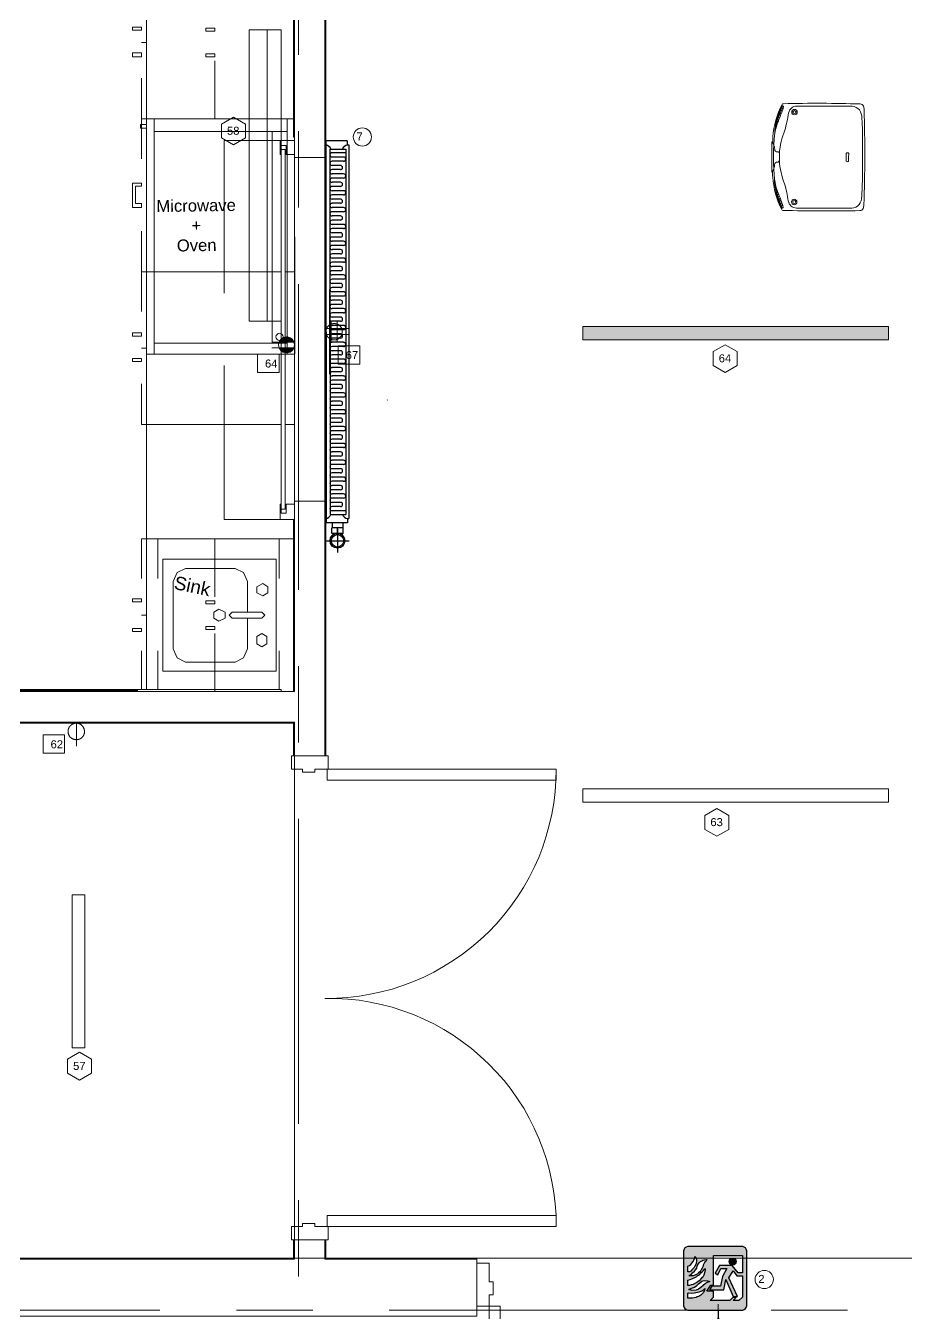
# Model space of a CAD drawing. Header units: inches. Extents: x 0.9 to 36.3, y 0.7 to 23.3.
# Drawn here: x 23.213 to 24.653, y 6.105 to 8.21 of the extents above; entities that cross this region are included whole.
import ezdxf

# ---------------------------------------------------------------- set-up
doc = ezdxf.new("R2010")
doc.units = ezdxf.units.IN
doc.linetypes.add('CENTER', pattern=[50.8, 31.75, -6.35, 6.35, -6.35])
doc.layers.get('0').update_dxf_attribs({"color": 1})
doc.layers.add('Baseboard heater', color=7, linetype='Continuous', true_color=0x581317)
for name, color, linetype, lineweight, true_color in [('Blocks', 7, 'Continuous', 5, 0x9a9c7f), ('Doors', 7, 'Continuous', 5, 0xf2db9c), ('Lights', 7, 'Continuous', 5, 0xff0a0a), ('Numbering Baseboard Heater', 7, 'Continuous', 0, 0x581317), ('Numbering Lights', 1, 'Continuous', 0, 0xff0000), ('PDF_Geometry', 7, 'Continuous', 9, 0x777777)]:
    doc.layers.add(name, color=color, linetype=linetype, lineweight=lineweight, true_color=true_color)
for name, color, linetype, lineweight in [('Numbering receptecles', 170, 'Continuous', 0), ('Numbering Signages', 82, 'Continuous', 0), ('Receptacles', 170, 'Continuous', 0)]:
    doc.layers.add(name, color=color, linetype=linetype, lineweight=lineweight)
doc.layers.add('Signages', color=82, linetype='Continuous')
doc.styles.get("Standard").update_dxf_attribs({"font": 'arial.ttf'})

# ---------------------------------------------------------------- blocks, each defined once
blk = doc.blocks.new('Epson 5040ub_top_cad-block.com')
at = {"color": 0}
for points in [[(-73.9, -4.5), (-73.9, 0), (0, 0)], [(73.9, -4.5), (73.9, 0), (0, 0)], [(-230.6, -53.4), (-238.1, -47.2)], [(-219.7, -49.3), (-227.7, -42.6)], [(-208.3, -44.9), (-216.4, -38.2)], [(-198.7, -41.1), (-206.5, -34.6)], [(-188.1, -37), (-195.3, -31)], [(-177.2, -32.4), (-183.1, -27.5)], [(-167.9, -28.7), (-172.6, -24.9)], [(-157.3, -24.9), (-160.4, -22.3)], [(-147.5, -21.8), (-149.4, -20.3)], [(-138.3, -19.3), (-138.9, -18.8)], [(138.3, -19.3), (138.9, -18.8)], [(147.5, -21.8), (149.4, -20.3)], [(157.3, -24.9), (160.4, -22.3)], [(167.9, -28.7), (172.6, -24.9)], [(177.2, -32.4), (183.1, -27.5)], [(188.1, -37), (195.3, -31)], [(198.7, -41.1), (206.5, -34.6)], [(208.3, -44.9), (216.4, -38.2)], [(219.7, -49.3), (227.7, -42.6)], [(230.6, -53.4), (238.1, -47.2)], [(-18.6, -359.4), (0, -359.4)], [(-18.6, -371.4), (0, -371.4)], [(18.6, -359.4), (0, -359.4)], [(18.6, -371.4), (0, -371.4)], [(-48.7, -438.5), (48.7, -438.5)]]:
    blk.add_lwpolyline(points, dxfattribs=at)
for points in [[(0, -36.6), (-16.8, -36.6, -0.354906), (-24.2, -30.6, -0.016056), (-25.6, -22.2, 0.285232), (-31.3, -15.4, 0.084022), (-44.3, -13.5, -0.143766), (-48.6, -12.3, -0.072792), (-51.7, -9.7), (-60.2, -10.3, 0.320532), (-65.8, -5.2, 0.048215), (-96.9, -4.8, 0.096612), (-253.6, -49, 0.263617), (-257.6, -55.1, 0.012885), (-257.6, -426.5, -0.781265)], [(-60.2, -10.3), (-106, -13.5, 0.045223), (-106, -13.5, 0.07056), (-174.3, -31.3, -0.006437), (-228.3, -52.6, -0.072856), (-242.6, -55.7, -0.70445), (-245.6, -48.9, -0.081569), (-240.3, -45.4, -0.0531), (-169.8, -21.4, -0.048177), (-106, -13.5, -6.183682)], [(-48.7, -438.5), (-87.3, -438.5, -0.020934), (-200.3, -433.8, -0.427836), (-246.2, -376.8), (-246.2, -120.6, -0.367703), (-212.3, -80.7, 0.026801), (-129.5, -62.7, 0.03082), (-129.5, -62.7, -0.081077), (-16.8, -36.6, -8.970593)], [(-246.5, -53.2, -0.112665), (-245.6, -51.7, -0.081569), (-240.3, -48.2, -0.0531), (-169.8, -24.2, -0.02751), (-133.5, -18.2, -0.02751)], [(0, -36.6), (16.8, -36.6, 0.354906), (24.2, -30.6, 0.016056), (25.6, -22.2, -0.285232), (31.3, -15.4, -0.084022), (44.3, -13.5, 0.143766), (48.6, -12.3, 0.072792), (51.7, -9.7), (60.2, -10.3, -0.320532), (65.8, -5.2, -0.048215), (96.9, -4.8, -0.096612), (253.6, -49, -0.263617), (257.6, -55.1, -0.012885), (257.6, -426.5, 0.781265)], [(48.7, -438.5), (87.3, -438.5, 0.020934), (200.3, -433.8, 0.427836), (246.2, -376.8), (246.2, -120.6, 0.367703), (212.3, -80.7, -0.026801), (129.5, -62.7, -0.03082), (129.5, -62.7, 0.081077), (16.8, -36.6, 8.970593)], [(60.2, -10.3), (106, -13.5, -0.045223), (106, -13.5, -0.07056), (174.3, -31.3, 0.006437), (228.3, -52.6, 0.072856), (242.6, -55.7, 0.70445), (245.6, -48.9, 0.081569), (240.3, -45.4, 0.0531), (169.8, -21.4, 0.048177), (106, -13.5, 6.183682)], [(246.5, -53.2, 0.112665), (245.6, -51.7, 0.081569), (240.3, -48.2, 0.0531), (169.8, -24.2, 0.02751), (133.5, -18.2, 0.02751)], [(-257.6, -426.5, 0.30611), (-247.4, -441.7, 0.079705), (-229.7, -445.7, 0.003039), (0, -450, 73.76926)], [(257.6, -426.5, -0.30611), (247.4, -441.7, -0.079705), (229.7, -445.7, -0.003039), (0, -450, -73.76926)]]:
    blk.add_lwpolyline(points, format="xyb", dxfattribs=at)
for centre, radius in [((-217, -109.2), 13.3), ((-217, -109.2), 7.38), ((217, -109.2), 13.3), ((217, -109.2), 7.38)]:
    blk.add_circle(centre, radius, dxfattribs=at)
for centre, radius, start, end in [((0, -858.8), 850.7, 86.51693, 93.48307), ((-14, -365.4), 7.59, 127.73948, 232.26052), ((14, -365.4), 7.59, 307.73948, 52.26052)]:
    blk.add_arc(centre, radius, start, end, dxfattribs=at)

msp = doc.modelspace()

# ---------------------------------------------------------------- hatches: boundary and pattern name
at = {"layer": 'Lights', "linetype": 'ByBlock', "ltscale": 0.001, "transparency": 33554559}
h = msp.add_hatch(color=256, dxfattribs=at)
h.paths.add_polyline_path([(24.124, 7.7186), (24.124, 7.6966), (24.624, 7.6966), (24.624, 7.7186)])
h.paths.add_polyline_path([(26.474, 7.6966), (26.474, 7.7186), (25.974, 7.7186), (25.974, 7.6966)])
h.paths.add_polyline_path([(28.334, 7.6966), (28.334, 7.7186), (27.834, 7.7186), (27.834, 7.6966)])
at = {"layer": 'Receptacles', "linetype": 'ByBlock', "transparency": 33554559}
for points in [[(23.6316, 7.6991), (23.6276, 7.6936), (23.6276, 7.6929), (23.6513, 7.6929), (23.6469, 7.6987), (23.6422, 7.7009), (23.6363, 7.7013)], [(23.648, 7.679), (23.6513, 7.6838), (23.6276, 7.6838), (23.6276, 7.683), (23.6316, 7.6779), (23.636, 7.6758), (23.6433, 7.6761)]]:
    msp.add_hatch(color=256, dxfattribs=at).paths.add_polyline_path(points)
at = {"layer": 'Signages', "linetype": 'ByBlock', "ltscale": 0.001, "transparency": 33554559}
h = msp.add_hatch(color=256, dxfattribs=at)
h.paths.add_polyline_path([(24.3698, 6.1741), (24.3763, 6.1659), (24.3853, 6.1659), (24.3853, 6.1312), (24.3796, 6.1254), (24.3703, 6.1254), (24.3752, 6.1304), (24.3693, 6.1304), (24.3645, 6.1254), (24.3322, 6.1254), (24.3379, 6.1312), (24.3379, 6.1406), (24.3272, 6.1406), (24.3335, 6.1505), (24.3379, 6.1505), (24.3379, 6.1947), (24.3094, 6.1947), (24.31, 6.1903), (24.3094, 6.1856), (24.3075, 6.1816), (24.3065, 6.1796), (24.3046, 6.1778), (24.3026, 6.1758), (24.3007, 6.1738), (24.2987, 6.1727), (24.296, 6.1724), (24.296, 6.1815), (24.2987, 6.1826), (24.3009, 6.1844), (24.3026, 6.1865), (24.3046, 6.1894), (24.3056, 6.1915), (24.3072, 6.1947), (24.2887, 6.1947), (24.2887, 6.1167, 0.273363), (24.2957, 6.1098), (24.3456, 6.1098, 0.005194), (24.3457, 6.1176, -0.001433), (24.3457, 6.1198, -0.001433), (24.3457, 6.1176, 0.005194), (24.3458, 6.1098), (24.3856, 6.1098, 0.273363), (24.3925, 6.1167), (24.3925, 6.1947), (24.3853, 6.1947), (24.3853, 6.1708), (24.3782, 6.1708), (24.3682, 6.1826), (24.3479, 6.1826), (24.3408, 6.1703), (24.3448, 6.1678), (24.35, 6.1779), (24.3599, 6.1779), (24.3525, 6.1647), (24.3496, 6.1491), (24.335, 6.1491), (24.3311, 6.1432), (24.3546, 6.1432), (24.358, 6.1599), (24.3703, 6.1323), (24.3772, 6.1323), (24.3632, 6.1626)])
h.paths.add_polyline_path([(24.3317, 6.1567), (24.3278, 6.1551), (24.3241, 6.1526), (24.321, 6.1499), (24.3172, 6.1467), (24.3133, 6.1439), (24.3097, 6.1423), (24.3028, 6.142), (24.2977, 6.1438), (24.3009, 6.145), (24.3038, 6.1461), (24.3057, 6.1468), (24.3082, 6.1484), (24.3105, 6.1504), (24.3132, 6.1528), (24.3157, 6.1546), (24.3186, 6.157), (24.3225, 6.1581), (24.3279, 6.1578)], flags=16)
h.paths.add_polyline_path([(24.3242, 6.1745), (24.3232, 6.1708), (24.3222, 6.1668), (24.3202, 6.1639), (24.3183, 6.162), (24.3144, 6.158), (24.3124, 6.156), (24.3105, 6.155), (24.3085, 6.154), (24.3046, 6.152), (24.3016, 6.151), (24.2987, 6.1501), (24.296, 6.1501), (24.296, 6.159), (24.2997, 6.1599), (24.3026, 6.1609), (24.3046, 6.1619), (24.3065, 6.1628), (24.3085, 6.1639), (24.3104, 6.1649), (24.3114, 6.1658), (24.3135, 6.1668), (24.3153, 6.1687), (24.3173, 6.1707), (24.3193, 6.1727), (24.3213, 6.1747), (24.3232, 6.1767), (24.3242, 6.1777)], flags=16)
h.paths.add_polyline_path([(24.3272, 6.1924), (24.3252, 6.1896), (24.3232, 6.1875), (24.3222, 6.1856), (24.3212, 6.1836), (24.3203, 6.1806), (24.3193, 6.1787), (24.3183, 6.1767), (24.3174, 6.1747), (24.3154, 6.1727), (24.3134, 6.1708), (24.3114, 6.1688), (24.3075, 6.1668), (24.3046, 6.1658), (24.2977, 6.1658), (24.2998, 6.1678), (24.3017, 6.1687), (24.3036, 6.1707), (24.3066, 6.1737), (24.3085, 6.1757), (24.3104, 6.1787), (24.3113, 6.1817), (24.3123, 6.1845), (24.3144, 6.1874), (24.3165, 6.1894), (24.3186, 6.1904), (24.3203, 6.1913), (24.3233, 6.1923)], flags=16)
h.paths.add_polyline_path([(24.3239, 6.1452), (24.3232, 6.1418), (24.3212, 6.1382), (24.3193, 6.1363), (24.3173, 6.1343), (24.3154, 6.1333), (24.3134, 6.1323), (24.3114, 6.1314), (24.3094, 6.1304), (24.3064, 6.1299), (24.3034, 6.1294), (24.296, 6.1294), (24.296, 6.1376), (24.2972, 6.1379), (24.3018, 6.1374), (24.3065, 6.1381), (24.3115, 6.1391), (24.3146, 6.1399), (24.3175, 6.1407), (24.3199, 6.1422), (24.3213, 6.1431)], flags=16)
h.paths.add_polyline_path([(24.2957, 6.214, 0.273363), (24.2887, 6.2071), (24.2887, 6.1947), (24.3072, 6.1947), (24.3075, 6.1953), (24.3076, 6.1973), (24.3093, 6.1952), (24.3094, 6.1947), (24.3379, 6.1947), (24.3379, 6.1993), (24.3853, 6.1993), (24.3853, 6.1947), (24.3925, 6.1947), (24.3925, 6.2071, 0.273363), (24.3856, 6.214)])
msp.add_hatch(color=256, dxfattribs=at).paths.add_polyline_path([(24.3751, 6.1894, 0.323845), (24.3712, 6.1947), (24.3676, 6.1947, 0.323845), (24.3637, 6.1894, 1)])

# ---------------------------------------------------------------- linework, layer by layer
at = {"layer": 'Baseboard heater', "linetype": 'ByBlock', "ltscale": 0.5}
for p, q in [((23.704, 8.0224), (23.7041, 7.3974)), ((23.7389, 8.0224), (23.704, 8.0224)), ((23.7389, 8.0224), (23.7389, 8.0154)), ((23.7389, 8.0154), (23.7415, 8.0154)), ((23.7415, 8.0154), (23.7416, 7.4044)), ((23.7278, 7.424), (23.714, 7.424)), ((23.7364, 7.4171), (23.714, 7.4171)), ((23.739, 7.3974), (23.7041, 7.3974)), ((23.7106, 7.4112), (23.7364, 7.4112)), ((23.739, 7.4044), (23.7416, 7.4044)), ((23.739, 7.4044), (23.739, 7.3974))]:
    msp.add_line(p, q, dxfattribs=at)
at = {"layer": 'Baseboard heater', "linetype": 'ByBlock', "ltscale": 0.3}
for p, q in [((23.7105, 8.0086), (23.7364, 8.0086)), ((23.7105, 8.0086), (23.7106, 7.4112)), ((23.7364, 8.0026), (23.714, 8.0026)), ((23.7364, 8.0086), (23.7364, 7.4112)), ((23.7329, 7.9957), (23.714, 7.9957)), ((23.7329, 7.9888), (23.714, 7.9888)), ((23.7277, 7.982), (23.714, 7.982)), ((23.7277, 7.9751), (23.714, 7.9751)), ((23.7329, 7.9682), (23.714, 7.9682)), ((23.7329, 7.9613), (23.714, 7.9613)), ((23.7277, 7.9544), (23.714, 7.9544)), ((23.7277, 7.9475), (23.714, 7.9475)), ((23.7329, 7.9406), (23.714, 7.9406)), ((23.7329, 7.9337), (23.714, 7.9337)), ((23.7277, 7.9269), (23.714, 7.9269)), ((23.7277, 7.92), (23.714, 7.92)), ((23.7329, 7.9131), (23.714, 7.9131)), ((23.7329, 7.9062), (23.714, 7.9062)), ((23.7277, 7.8993), (23.714, 7.8993)), ((23.7277, 7.8924), (23.714, 7.8924)), ((23.7329, 7.8855), (23.714, 7.8855)), ((23.7329, 7.8786), (23.714, 7.8786)), ((23.7278, 7.8717), (23.714, 7.8717)), ((23.7278, 7.8649), (23.714, 7.8649)), ((23.7329, 7.858), (23.714, 7.858)), ((23.7329, 7.8511), (23.714, 7.8511)), ((23.7278, 7.8442), (23.714, 7.8442)), ((23.7278, 7.8373), (23.714, 7.8373)), ((23.7329, 7.8304), (23.714, 7.8304)), ((23.7329, 7.8235), (23.714, 7.8235)), ((23.7278, 7.8166), (23.714, 7.8166)), ((23.7278, 7.8098), (23.714, 7.8098)), ((23.7329, 7.8029), (23.714, 7.8029)), ((23.7329, 7.796), (23.714, 7.796)), ((23.7105, 7.641), (23.7105, 7.7788)), ((23.7278, 7.7891), (23.714, 7.7891)), ((23.7278, 7.7822), (23.714, 7.7822)), ((23.7329, 7.7753), (23.714, 7.7753)), ((23.7364, 7.7799), (23.7364, 7.641)), ((23.7329, 7.7684), (23.714, 7.7684)), ((23.7278, 7.7615), (23.714, 7.7615)), ((23.7278, 7.7547), (23.714, 7.7547)), ((23.7329, 7.7478), (23.714, 7.7478)), ((23.7329, 7.7409), (23.714, 7.7409)), ((23.7278, 7.734), (23.714, 7.734)), ((23.7278, 7.7271), (23.714, 7.7271)), ((23.7329, 7.7202), (23.714, 7.7202)), ((23.7329, 7.7133), (23.714, 7.7133)), ((23.7278, 7.7064), (23.714, 7.7064)), ((23.7278, 7.6996), (23.714, 7.6996)), ((23.7329, 7.6927), (23.714, 7.6927)), ((23.7329, 7.6858), (23.714, 7.6858)), ((23.7278, 7.6789), (23.714, 7.6789)), ((23.7278, 7.672), (23.714, 7.672)), ((23.7329, 7.6651), (23.714, 7.6651)), ((23.7329, 7.6582), (23.714, 7.6582)), ((23.7278, 7.6513), (23.714, 7.6513)), ((23.7278, 7.6444), (23.714, 7.6444)), ((23.7329, 7.6376), (23.714, 7.6376)), ((23.7329, 7.6307), (23.714, 7.6307)), ((23.7278, 7.6238), (23.714, 7.6238)), ((23.7278, 7.6169), (23.714, 7.6169)), ((23.7329, 7.61), (23.714, 7.61)), ((23.7329, 7.6031), (23.714, 7.6031)), ((23.7278, 7.5962), (23.714, 7.5962)), ((23.7278, 7.5893), (23.714, 7.5893)), ((23.7329, 7.5825), (23.714, 7.5825)), ((23.7329, 7.5756), (23.714, 7.5756)), ((23.7278, 7.5687), (23.714, 7.5687)), ((23.7278, 7.5618), (23.714, 7.5618)), ((23.7329, 7.5549), (23.714, 7.5549)), ((23.7329, 7.548), (23.714, 7.548)), ((23.7278, 7.5411), (23.714, 7.5411)), ((23.7278, 7.5342), (23.714, 7.5342)), ((23.7329, 7.5274), (23.714, 7.5274)), ((23.7329, 7.5205), (23.714, 7.5205)), ((23.7278, 7.5136), (23.714, 7.5136)), ((23.7278, 7.5067), (23.714, 7.5067)), ((23.7329, 7.4998), (23.714, 7.4998)), ((23.7329, 7.4929), (23.714, 7.4929)), ((23.7278, 7.486), (23.714, 7.486)), ((23.7278, 7.4791), (23.714, 7.4791)), ((23.7329, 7.4722), (23.714, 7.4722)), ((23.7329, 7.4654), (23.714, 7.4654)), ((23.7278, 7.4585), (23.714, 7.4585)), ((23.7278, 7.4516), (23.714, 7.4516)), ((23.7329, 7.4447), (23.714, 7.4447)), ((23.7329, 7.4378), (23.714, 7.4378)), ((23.7278, 7.4309), (23.714, 7.4309)), ((23.7142, 7.3974), (23.7142, 7.3891)), ((23.7314, 7.3974), (23.7314, 7.3891)), ((23.7321, 7.3891), (23.7135, 7.3891)), ((23.7135, 7.3802), (23.7135, 7.3891)), ((23.7321, 7.3802), (23.7135, 7.3802)), ((23.7151, 7.3802), (23.7151, 7.3773)), ((23.7228, 7.3802), (23.7228, 7.3891)), ((23.7228, 7.3875), (23.7228, 7.3487)), ((23.7306, 7.3802), (23.7306, 7.3773)), ((23.7321, 7.3802), (23.7321, 7.3891)), ((23.7034, 7.3681), (23.7422, 7.3681))]:
    msp.add_line(p, q, dxfattribs=at)
at = {"layer": 'Baseboard heater', "linetype": 'ByBlock', "ltscale": 0.5}
for radius in [0.0121, 0.0102]:
    msp.add_circle((23.7228, 7.3681), radius, dxfattribs=at)
at = {"layer": 'Baseboard heater', "linetype": 'ByBlock', "ltscale": 0.3}
for centre, radius, start, end in [((23.7023, 8.0056), 0.00998, 17.8431, 79.896), ((23.714, 7.9992), 0.00344, 90.0029, 270.0029), ((23.7407, 8.0056), 0.00998, 100.1098, 162.1628), ((23.714, 7.9854), 0.00344, 90.0029, 270.0029), ((23.7277, 7.9785), 0.00344, 270.0029, 90.0029), ((23.7329, 7.9923), 0.00344, 270.0029, 90.0029), ((23.714, 7.9716), 0.00344, 90.0029, 270.0029), ((23.714, 7.9578), 0.00344, 90.0029, 270.0029), ((23.7329, 7.9647), 0.00344, 270.0029, 90.0029), ((23.714, 7.9441), 0.00344, 90.0029, 270.0029), ((23.7277, 7.951), 0.00344, 270.0029, 90.0029), ((23.7329, 7.9372), 0.00344, 270.0029, 90.0029), ((23.714, 7.9303), 0.00344, 90.0029, 270.0029), ((23.714, 7.9165), 0.00344, 90.0029, 270.0029), ((23.7277, 7.9234), 0.00344, 270.0029, 90.0029), ((23.714, 7.9027), 0.00344, 90.0029, 270.0029), ((23.7277, 7.8959), 0.00344, 270.0029, 90.0029), ((23.7329, 7.9096), 0.00344, 270.0029, 90.0029), ((23.714, 7.889), 0.00344, 90.0029, 270.0029), ((23.714, 7.8752), 0.00344, 90.0029, 270.0029), ((23.7329, 7.8821), 0.00344, 270.0029, 90.0029), ((23.714, 7.8614), 0.00344, 90.0029, 270.0029), ((23.7278, 7.8683), 0.00344, 270.0029, 90.0029), ((23.7329, 7.8545), 0.00344, 270.0029, 90.0029), ((23.714, 7.8476), 0.00344, 90.0029, 270.0029), ((23.714, 7.8339), 0.00344, 90.0029, 270.0029), ((23.7278, 7.8408), 0.00344, 270.0029, 90.0029), ((23.714, 7.8201), 0.00344, 90.0029, 270.0029), ((23.7278, 7.8132), 0.00344, 270.0029, 90.0029), ((23.7329, 7.827), 0.00344, 270.0029, 90.0029), ((23.714, 7.8063), 0.00344, 90.0029, 270.0029), ((23.714, 7.7925), 0.00344, 90.0029, 270.0029), ((23.7329, 7.7994), 0.00344, 270.0029, 90.0029), ((23.714, 7.7788), 0.00344, 90.0029, 270.0029), ((23.7278, 7.7856), 0.00344, 270.0029, 90.0029), ((23.7329, 7.7719), 0.00344, 270.0029, 90.0029), ((23.714, 7.765), 0.00344, 90.0029, 270.0029), ((23.714, 7.7512), 0.00344, 90.0029, 270.0029), ((23.7278, 7.7581), 0.00344, 270.0029, 90.0029), ((23.714, 7.7374), 0.00344, 90.0029, 270.0029), ((23.7278, 7.7305), 0.00344, 270.0029, 90.0029), ((23.7329, 7.7443), 0.00344, 270.0029, 90.0029), ((23.714, 7.7237), 0.00344, 90.0029, 270.0029), ((23.714, 7.7099), 0.00344, 90.0029, 270.0029), ((23.7329, 7.7168), 0.00344, 270.0029, 90.0029), ((23.714, 7.6961), 0.00344, 90.0029, 270.0029), ((23.714, 7.6823), 0.00344, 90.0029, 270.0029), ((23.7278, 7.703), 0.00344, 270.0029, 90.0029), ((23.7329, 7.6892), 0.00344, 270.0029, 90.0029), ((23.714, 7.6686), 0.00344, 90.0029, 270.0029), ((23.7278, 7.6754), 0.00344, 270.0029, 90.0029), ((23.7329, 7.6617), 0.00344, 270.0029, 90.0029), ((23.714, 7.6548), 0.00344, 90.0029, 270.0029), ((23.714, 7.641), 0.00344, 90.0029, 270.0029), ((23.7278, 7.6479), 0.00344, 270.0029, 90.0029), ((23.714, 7.6272), 0.00344, 90.0029, 270.0029), ((23.7278, 7.6203), 0.00344, 270.0029, 90.0029), ((23.7329, 7.6341), 0.00344, 270.0029, 90.0029), ((23.714, 7.6135), 0.00344, 90.0029, 270.0029), ((23.714, 7.5997), 0.00344, 90.0029, 270.0029), ((23.7329, 7.6066), 0.00344, 270.0029, 90.0029), ((23.714, 7.5859), 0.00344, 90.0029, 270.0029), ((23.7278, 7.5928), 0.00344, 270.0029, 90.0029), ((23.7329, 7.579), 0.00344, 270.0029, 90.0029), ((23.714, 7.5721), 0.00344, 90.0029, 270.0029), ((23.714, 7.5583), 0.00344, 90.0029, 270.0029), ((23.7278, 7.5652), 0.00344, 270.0029, 90.0029), ((23.714, 7.5446), 0.00344, 90.0029, 270.0029), ((23.7278, 7.5377), 0.00344, 270.0029, 90.0029), ((23.7329, 7.5515), 0.00344, 270.0029, 90.0029), ((23.714, 7.5308), 0.00344, 90.0029, 270.0029), ((23.714, 7.517), 0.00344, 90.0029, 270.0029), ((23.7329, 7.5239), 0.00344, 270.0029, 90.0029), ((23.714, 7.5032), 0.00344, 90.0029, 270.0029), ((23.7278, 7.5101), 0.00344, 270.0029, 90.0029), ((23.7329, 7.4964), 0.00344, 270.0029, 90.0029), ((23.714, 7.4895), 0.00344, 90.0029, 270.0029), ((23.714, 7.4757), 0.00344, 90.0029, 270.0029), ((23.7278, 7.4826), 0.00344, 270.0029, 90.0029), ((23.714, 7.4619), 0.00344, 90.0029, 270.0029), ((23.7278, 7.455), 0.00344, 270.0029, 90.0029), ((23.7329, 7.4688), 0.00344, 270.0029, 90.0029), ((23.714, 7.4481), 0.00344, 90.0029, 270.0029), ((23.714, 7.4344), 0.00344, 90.0029, 270.0029), ((23.7329, 7.4413), 0.00344, 270.0029, 90.0029), ((23.7278, 7.4275), 0.00344, 270.0029, 90.0029)]:
    msp.add_arc(centre, radius, start, end, dxfattribs=at)
at = {"layer": 'Baseboard heater', "linetype": 'ByBlock', "ltscale": 0.5}
for centre, radius, start, end in [((23.714, 7.4206), 0.00344, 90.0029, 270.0029), ((23.7023, 7.4142), 0.00998, 280.1098, 342.1628), ((23.7407, 7.4142), 0.00998, 197.8431, 259.896)]:
    msp.add_arc(centre, radius, start, end, dxfattribs=at)
at = {"layer": 'Blocks', "linetype": 'ByBlock'}
for p, q in [((23.4006, 8.0489), (23.4006, 8.0429)), ((23.4107, 8.0489), (23.4006, 8.0489)), ((23.4107, 8.058), (23.4107, 7.6734)), ((23.6524, 8.058), (23.4107, 8.058)), ((23.4228, 8.058), (23.4228, 7.6734)), ((23.6403, 8.058), (23.6403, 7.6734)), ((23.6524, 7.6734), (23.6524, 8.058)), ((23.4107, 8.0429), (23.4006, 8.0429)), ((23.6403, 8.0376), (23.4228, 8.0376)), ((23.6161, 8.0376), (23.6161, 7.6912)), ((23.4228, 7.6912), (23.6403, 7.6912)), ((23.4107, 7.6734), (23.6524, 7.6734))]:
    msp.add_line(p, q, dxfattribs=at)
at = {"layer": 'Blocks', "linetype": 'CENTER', "ltscale": 0.01}
msp.add_line((23.8049, 7.5984), (23.8041, 7.5983), dxfattribs=at)
at = {"layer": 'Blocks', "linetype": 'ByBlock'}
for points in [[(23.6224, 7.1547), (23.4374, 7.1547), (23.4374, 7.338), (23.6224, 7.338)], [(23.6007, 7.278), (23.5907, 7.283), (23.5907, 7.293), (23.6007, 7.298), (23.609, 7.293), (23.609, 7.283)], [(23.3874, 7.273), (23.4024, 7.273), (23.4024, 7.268), (23.4024, 7.273), (23.3924, 7.273), (23.4024, 7.273), (23.4024, 7.268), (23.4024, 7.273), (23.3874, 7.273), (23.3874, 7.268), (23.4024, 7.268), (23.3874, 7.268)], [(23.3924, 7.268), (23.4024, 7.268)], [(23.5224, 7.2647), (23.5074, 7.2647), (23.5074, 7.2697), (23.5224, 7.2697), (23.5074, 7.2697), (23.5074, 7.2647), (23.5224, 7.2647), (23.5124, 7.2647)], [(23.529, 7.2364), (23.5207, 7.2414), (23.5207, 7.2514), (23.529, 7.2564), (23.539, 7.2514), (23.539, 7.2414)], [(23.599, 7.2414), (23.604, 7.2464), (23.599, 7.2514), (23.5507, 7.2514), (23.5457, 7.2464), (23.5507, 7.2414)], [(23.3874, 7.2247), (23.4024, 7.2247), (23.4024, 7.2197), (23.4024, 7.2247), (23.3924, 7.2247), (23.4024, 7.2247), (23.4024, 7.2197), (23.4024, 7.2247), (23.3874, 7.2247), (23.3874, 7.2197), (23.4024, 7.2197), (23.3874, 7.2197)], [(23.5224, 7.223), (23.5074, 7.223), (23.5074, 7.228), (23.5224, 7.228), (23.5074, 7.228), (23.5074, 7.223), (23.5224, 7.223), (23.5124, 7.223)], [(23.5224, 7.228), (23.5124, 7.228)], [(23.3924, 7.2197), (23.4024, 7.2197)], [(23.599, 7.1947), (23.5907, 7.1997), (23.5907, 7.2114), (23.599, 7.2164), (23.6074, 7.2114), (23.6074, 7.1997)]]:
    msp.add_lwpolyline(points, close=True, dxfattribs=at)
for points in [[(23.5757, 7.2414), (23.5757, 7.1914), (23.569, 7.1764), (23.5557, 7.1697), (23.474, 7.1697), (23.4607, 7.1764), (23.454, 7.1914), (23.454, 7.3014), (23.4607, 7.3164), (23.474, 7.323), (23.5557, 7.323), (23.569, 7.3164), (23.5757, 7.3014), (23.5757, 7.2514)], [(23.5224, 7.2647), (23.5224, 7.2697), (23.5224, 7.2647)], [(23.5224, 7.2647), (23.5224, 7.2697), (23.5224, 7.2647)]]:
    msp.add_lwpolyline(points, dxfattribs=at)
msp.add_circle((23.6281, 7.7015), 0.00589, dxfattribs=at)
at = {"layer": 'Doors', "linetype": 'ByBlock'}
for p, q in [((23.6474, 7.0164), (23.7074, 7.0164)), ((23.6474, 6.2247), (23.7074, 6.2247))]:
    msp.add_line(p, q, dxfattribs=at)
for points in [[(23.6474, 7.0164), (23.6474, 6.9947), (23.6657, 6.9947), (23.6657, 6.9897), (23.6857, 6.9897), (23.6857, 6.9947), (23.7074, 6.9947), (23.7074, 7.0164)], [(24.0807, 6.9947), (24.0807, 6.9764), (23.7057, 6.9764), (23.7057, 6.9947)], [(24.0807, 6.2464), (24.0807, 6.2647), (23.7057, 6.2647), (23.7057, 6.2464)], [(23.6474, 6.2247), (23.7074, 6.2247), (23.7074, 6.2464), (23.6857, 6.2464), (23.6857, 6.2514), (23.6657, 6.2514), (23.6657, 6.2464), (23.6474, 6.2464)], [(23.9707, 5.7414), (23.989, 5.7414), (23.989, 6.1164), (23.9707, 6.1164)]]:
    msp.add_lwpolyline(points, close=True, dxfattribs=at)
for points in [[(23.6474, 7.0164), (23.6474, 6.9947), (23.6657, 6.9947), (23.6657, 6.9897), (23.6857, 6.9897), (23.6857, 6.9947), (23.7074, 6.9947), (23.7074, 7.0164)], [(23.6474, 6.2247), (23.6474, 6.2464), (23.6657, 6.2464), (23.6657, 6.2514), (23.6857, 6.2514), (23.6857, 6.2464), (23.7074, 6.2464), (23.7074, 6.2247)]]:
    msp.add_lwpolyline(points, dxfattribs=at)
for points in [[(24.0807, 6.2464, 0.420932), (23.7024, 6.6197, 0.417351), (24.0807, 6.9947)], [(23.9707, 5.7414, 0.413301), (24.3457, 6.1198, 0.413301), (24.7207, 5.7414)]]:
    msp.add_lwpolyline(points, format="xyb", dxfattribs=at)
at = {"layer": 'Lights', "linetype": 'ByBlock'}
for points in [[(23.6307, 8.2038), (23.6307, 7.7272), (23.5786, 7.7272), (23.5786, 8.2038)], [(24.124, 7.6966), (24.124, 7.7186), (24.624, 7.7186), (24.624, 7.6966)], [(24.124, 6.9405), (24.124, 6.9625), (24.624, 6.9625), (24.624, 6.9405)], [(23.3096, 6.5389), (23.2886, 6.5389), (23.2886, 6.7889), (23.3096, 6.7889)]]:
    msp.add_lwpolyline(points, close=True, dxfattribs=at)
msp.add_lwpolyline([(23.6078, 7.7272), (23.6078, 8.2038)], dxfattribs=at)
at = {"layer": 'Numbering Baseboard Heater', "linetype": 'ByBlock', "ltscale": 0.001}
msp.add_circle((23.7636, 8.0285), 0.0149, dxfattribs=at)
at = {"layer": 'Numbering Lights', "linetype": 'ByBlock', "ltscale": 0.001}
for points in [[(23.5526, 8.0609), (23.533, 8.0496), (23.533, 8.0269), (23.5526, 8.0156), (23.5723, 8.0269), (23.5723, 8.0496)], [(24.357, 7.6888), (24.3373, 7.6775), (24.3373, 7.6548), (24.357, 7.6435), (24.3766, 7.6548), (24.3766, 7.6775)], [(24.3433, 6.9302), (24.3237, 6.9188), (24.3237, 6.8961), (24.3433, 6.8848), (24.363, 6.8961), (24.363, 6.9188)], [(23.3009, 6.5315), (23.2813, 6.5202), (23.2813, 6.4975), (23.3009, 6.4861), (23.3206, 6.4975), (23.3206, 6.5202)]]:
    msp.add_lwpolyline(points, close=True, dxfattribs=at)
at = {"layer": 'Numbering receptecles', "linetype": 'ByBlock', "ltscale": 0.001}
for points in [[(23.7242, 7.687), (23.7592, 7.687), (23.7592, 7.6572), (23.7242, 7.6572)], [(23.5922, 7.6732), (23.6272, 7.6732), (23.6272, 7.6433), (23.5922, 7.6433)], [(23.2414, 7.0505), (23.2764, 7.0505), (23.2764, 7.0206), (23.2414, 7.0206)]]:
    msp.add_lwpolyline(points, close=True, dxfattribs=at)
at = {"layer": 'Numbering Signages', "linetype": 'ByBlock', "ltscale": 0.001}
msp.add_circle((24.4209, 6.16), 0.0149, dxfattribs=at)
at = {"layer": 'PDF_Geometry', "linetype": 'ByBlock'}
for points in [[(23.6507, 7.403), (23.6507, 7.1214), (22.6607, 7.1214), (22.6607, 7.5714), (22.8574, 7.5714), (22.9324, 7.5714), (22.9324, 9.223)], [(23.5907, 8.558), (23.6524, 8.558), (23.6524, 8.568), (23.4107, 8.568), (23.4107, 7.1247), (22.6641, 7.1247), (22.6641, 7.5697), (22.9341, 7.5697), (22.9324, 7.5697), (22.9341, 7.5697), (22.9341, 9.2196), (22.9341, 9.2213), (22.9324, 9.2213), (23.6507, 9.2213), (23.6507, 9.1846), (23.6507, 9.2196), (23.6507, 9.1846)], [(23.704, 7.0964), (23.704, 7.0597), (23.704, 7.0964), (23.704, 7.0597), (23.704, 7.0964), (23.704, 8.8096), (23.704, 7.0964), (23.704, 8.8096), (23.7024, 8.8096), (23.7024, 7.0964), (23.7024, 7.0597), (23.7024, 7.0164)], [(23.659, 8.663), (23.659, 8.163)], [(23.6507, 8.553), (23.6507, 8.558), (23.6524, 8.558), (23.6524, 8.028), (23.6507, 8.028), (23.6507, 8.493)], [(23.5224, 8.2013), (23.5224, 8.2063), (23.5224, 8.2013)], [(23.5224, 8.2013), (23.5224, 8.2063), (23.5224, 8.2013)], [(23.4107, 8.183), (23.4024, 8.183)], [(23.4024, 8.1597), (23.4024, 8.1663), (23.4024, 8.1597)], [(23.4024, 8.1597), (23.4024, 8.1663), (23.4024, 8.1597)], [(23.5224, 8.1597), (23.5224, 8.1647), (23.5224, 8.1597)], [(23.5224, 8.1597), (23.5224, 8.1647), (23.5224, 8.1597)], [(23.6524, 8.153), (23.6524, 8.058), (23.5224, 8.058), (23.5224, 8.153)], [(23.4024, 8.1247), (23.4024, 8.058), (23.4107, 8.058), (23.4024, 8.058), (23.4024, 7.993)], [(23.4107, 7.993), (23.4107, 8.058), (23.4707, 8.058), (23.4107, 8.058), (23.4107, 8.1247)], [(23.6524, 8.0583), (23.6529, 7.6733)], [(23.5374, 7.773), (23.5374, 7.898), (23.5374, 8.023), (23.6524, 8.023)], [(23.659, 8.038), (23.659, 7.913)], [(23.6524, 7.428), (23.6524, 7.9997), (23.6524, 7.808), (23.6374, 7.808), (23.6524, 7.808), (23.6524, 7.743)], [(23.4024, 7.953), (23.4024, 7.948), (23.4024, 7.953), (23.3874, 7.953), (23.3874, 7.913), (23.4024, 7.913)], [(23.3874, 7.953), (23.4024, 7.953)], [(23.3874, 7.913), (23.3874, 7.953)], [(23.3924, 7.948), (23.3924, 7.9197), (23.4024, 7.9197)], [(23.3924, 7.9197), (23.3924, 7.948)], [(23.3924, 7.948), (23.3924, 7.9197), (23.4024, 7.9197)], [(23.3924, 7.9197), (23.3924, 7.948)], [(23.4024, 7.9197), (23.4024, 7.913), (23.4024, 7.9197), (23.3924, 7.9197)], [(23.4024, 7.9197), (23.4024, 7.913), (23.4024, 7.9197), (23.3924, 7.9197)], [(23.4024, 7.913), (23.3874, 7.913)], [(23.4024, 7.8747), (23.4024, 7.808), (23.4107, 7.808), (23.4024, 7.808), (23.4024, 7.743)], [(23.4107, 7.743), (23.4107, 7.808), (23.6307, 7.808), (23.4107, 7.808), (23.4107, 7.8747)], [(23.659, 7.788), (23.659, 7.288)], [(23.4107, 7.683), (23.4024, 7.683)], [(23.4024, 7.6614), (23.4024, 7.6664), (23.4024, 7.6614)], [(23.4024, 7.6614), (23.4024, 7.6664), (23.4024, 7.6614)], [(23.5374, 7.6547), (23.5374, 7.528), (23.5374, 7.403), (23.6524, 7.403)], [(23.4024, 7.6247), (23.4024, 7.558), (23.4107, 7.558)], [(23.6307, 7.558), (23.4107, 7.558), (23.4107, 7.6247)], [(23.6524, 7.6247), (23.6524, 7.558), (23.6374, 7.558)], [(22.6624, 7.5714), (22.6624, 7.1214), (22.6607, 7.1214), (23.3957, 7.1214)], [(22.6607, 7.5697), (22.9324, 7.5697), (22.6624, 7.5697), (22.6624, 7.123), (23.3957, 7.123), (22.6607, 7.123)], [(23.6524, 7.4097), (23.6524, 7.1214), (23.6524, 7.433), (23.7024, 7.433), (23.7024, 7.0964), (23.7024, 7.0597), (23.7024, 7.0164), (23.6524, 7.0164), (23.6524, 7.0597), (23.6524, 7.0714), (22.0358, 7.0714), (22.0358, 6.1931), (23.6524, 6.1931), (23.6524, 6.2247), (23.7024, 6.2247), (23.7024, 6.1931), (23.9507, 6.1931), (23.9507, 6.0998), (20.3292, 6.0998)], [(23.4107, 7.3714), (23.4024, 7.3714), (23.4024, 7.3064)], [(23.4107, 7.3064), (23.4107, 7.3714), (23.4707, 7.3714)], [(23.429, 7.3064), (23.429, 7.3714), (23.6274, 7.3714), (23.6274, 7.3064)], [(23.5224, 7.2764), (23.5224, 7.3714), (23.6524, 7.3714), (23.6524, 7.2764)], [(23.589, 7.3714), (23.6507, 7.3714)], [(23.4024, 7.2464), (23.4107, 7.2464)], [(23.5224, 7.223), (23.5224, 7.228), (23.5224, 7.223)], [(23.5224, 7.223), (23.5224, 7.228), (23.5224, 7.223)], [(23.6524, 7.2164), (23.6524, 7.1214), (23.5224, 7.1214), (23.5224, 7.2164)], [(23.4024, 7.188), (23.4024, 7.1247)], [(23.4107, 7.1247), (23.4107, 7.188)], [(23.429, 7.1247), (23.429, 7.188)], [(23.6274, 7.188), (23.6274, 7.1247)], [(23.659, 7.163), (23.659, 7.038)], [(23.6524, 6.2247), (23.6524, 6.1931), (23.6507, 6.1931), (23.6507, 6.2247), (23.6507, 6.1931), (22.0374, 6.1931), (22.0358, 6.1931), (22.0358, 7.0714), (23.6524, 7.0714), (23.6524, 7.0597), (23.6524, 6.1931)], [(23.6507, 7.0714), (23.6507, 7.0597), (23.6507, 7.0697), (23.6507, 7.0714), (23.6507, 7.0697), (22.0391, 7.0697), (22.0374, 7.0697), (22.0374, 7.0714), (22.0374, 7.0697), (22.0391, 7.0697), (22.0391, 6.1947), (24.7423, 6.1947)], [(23.6507, 7.0714), (22.0374, 7.0714), (23.6507, 7.0714)], [(23.6507, 7.0597), (23.6507, 7.0714), (23.6507, 7.0597)], [(23.6507, 7.0164), (23.6507, 7.0597), (23.6507, 7.0164)], [(23.704, 7.0597), (23.704, 7.0164)], [(23.704, 7.0597), (23.704, 7.0164)], [(23.659, 6.9131), (23.659, 6.4147)], [(23.659, 6.2897), (23.659, 6.1647)], [(23.7024, 6.1947), (23.9507, 6.1947), (23.9507, 6.1931), (23.7024, 6.1931), (23.9507, 6.1931), (23.704, 6.1931), (23.704, 6.2247), (23.704, 6.1947), (23.704, 6.2247), (23.704, 6.1931), (23.7024, 6.1931), (23.7024, 6.2247)], [(23.9507, 6.1931), (23.9507, 6.1931)], [(23.9507, 6.1864), (23.9707, 6.1864), (23.9707, 6.1564), (23.9774, 6.1564), (23.9774, 6.1348), (23.9707, 6.1348), (23.9707, 6.1164), (23.9507, 6.1164)], [(22.9324, 6.1098), (23.4324, 6.1098)], [(23.5574, 6.1098), (23.6824, 6.1098)], [(23.8074, 6.1098), (24.3073, 6.1098)], [(24.4323, 6.1098), (24.5573, 6.1098)]]:
    msp.add_lwpolyline(points, dxfattribs=at)
for points in [[(23.6524, 8.8096), (23.7024, 8.8096), (23.7024, 7.9947), (23.6524, 7.9947)], [(23.3874, 8.208), (23.4024, 8.208), (23.4024, 8.203), (23.4024, 8.208), (23.3924, 8.208), (23.4024, 8.208), (23.4024, 8.203), (23.4024, 8.208), (23.3874, 8.208), (23.3874, 8.203), (23.4024, 8.203), (23.3874, 8.203)], [(23.3924, 8.203), (23.4024, 8.203)], [(23.5224, 8.2013), (23.5074, 8.2013), (23.5074, 8.2063), (23.5224, 8.2063), (23.5074, 8.2063), (23.5074, 8.2013), (23.5224, 8.2013), (23.5124, 8.2013)], [(23.5224, 8.2063), (23.5124, 8.2063)], [(23.4024, 8.1597), (23.3874, 8.1597), (23.3874, 8.1663), (23.4024, 8.1663), (23.3874, 8.1663), (23.3874, 8.1597), (23.4024, 8.1597), (23.3924, 8.1597)], [(23.4024, 8.1663), (23.3924, 8.1663)], [(23.5224, 8.1597), (23.5074, 8.1597), (23.5074, 8.1647), (23.5224, 8.1647), (23.5074, 8.1647), (23.5074, 8.1597), (23.5224, 8.1597), (23.5124, 8.1597)], [(23.5224, 8.1647), (23.5124, 8.1647)], [(23.589, 8.058), (23.6507, 8.058)], [(23.6524, 8.023), (23.629, 8.023), (23.629, 7.9997), (23.6307, 7.9997), (23.6307, 8.0147), (23.639, 8.0147), (23.639, 7.9997), (23.6524, 7.9997)], [(23.6524, 8.023), (23.6524, 8.028)], [(23.6374, 8.008), (23.6307, 8.008), (23.6307, 7.4197), (23.6374, 7.4197)], [(23.7024, 7.433), (23.6524, 7.433), (23.6524, 7.9947), (23.7024, 7.9947)], [(23.3874, 7.913), (23.3874, 7.953), (23.4024, 7.953), (23.4024, 7.948), (23.4024, 7.953), (23.3874, 7.953), (23.3874, 7.913), (23.4024, 7.913)], [(23.3874, 7.913), (23.3874, 7.953), (23.4024, 7.953), (23.4024, 7.948), (23.4024, 7.953), (23.3874, 7.953), (23.3874, 7.913), (23.4024, 7.913)], [(23.4024, 7.948), (23.3924, 7.948)], [(23.3924, 7.9197), (23.3924, 7.948), (23.3924, 7.9197), (23.4024, 7.9197), (23.4024, 7.913), (23.4024, 7.9197)], [(23.4024, 7.948), (23.3924, 7.948)], [(23.4024, 7.948), (23.3924, 7.948)], [(23.3874, 7.708), (23.4024, 7.708), (23.4024, 7.703), (23.4024, 7.708), (23.3924, 7.708), (23.4024, 7.708), (23.4024, 7.703), (23.4024, 7.708), (23.3874, 7.708), (23.3874, 7.703), (23.4024, 7.703), (23.3874, 7.703)], [(23.3924, 7.703), (23.4024, 7.703)], [(23.4024, 7.6614), (23.3874, 7.6614), (23.3874, 7.6664), (23.4024, 7.6664), (23.3874, 7.6664), (23.3874, 7.6614), (23.4024, 7.6614), (23.3924, 7.6614)], [(23.4024, 7.6664), (23.3924, 7.6664)], [(23.629, 7.403), (23.629, 7.428), (23.6307, 7.428), (23.6307, 7.413), (23.639, 7.413), (23.639, 7.428), (23.6524, 7.428), (23.6524, 7.403)], [(23.5224, 7.2697), (23.5124, 7.2697)], [(23.3957, 7.1247), (23.6307, 7.1247), (23.6307, 7.1214), (23.3957, 7.1214)], [(23.6307, 7.1214), (23.6507, 7.1214)], [(23.6507, 7.0164), (23.6507, 7.0597)], [(23.704, 7.0164), (23.704, 7.0597)], [(23.6507, 6.1947), (23.6507, 6.2247)], [(22.0358, 6.1931), (23.6524, 6.1931)], [(23.9707, 6.1864), (23.9507, 6.1864), (23.9507, 6.1164), (23.9707, 6.1164), (23.9707, 6.1348), (23.9774, 6.1348), (23.9774, 6.1564), (23.9707, 6.1564)]]:
    msp.add_lwpolyline(points, close=True, dxfattribs=at)
at = {"layer": 'Receptacles', "linetype": 'ByBlock'}
for points in [[(23.7123, 7.7281), (23.7123, 7.6924)], [(23.7221, 7.7281), (23.7221, 7.6924)], [(23.742, 7.7154), (23.7048, 7.7154)], [(23.6152, 7.6929), (23.6516, 7.6929)], [(23.742, 7.7056), (23.7048, 7.7056)], [(23.6152, 7.6834), (23.6516, 7.6834)]]:
    msp.add_lwpolyline(points, dxfattribs=at)
for points in [[(23.6516, 7.6929), (23.6502, 7.6958), (23.648, 7.698), (23.6454, 7.6998), (23.6425, 7.7009), (23.6396, 7.7013), (23.6363, 7.7009), (23.6334, 7.6998), (23.6309, 7.698), (23.629, 7.6958), (23.6276, 7.6929)], [(23.6516, 7.6838), (23.6276, 7.6838), (23.629, 7.6809), (23.6309, 7.6787), (23.6334, 7.6768), (23.6363, 7.6758), (23.6396, 7.6754), (23.6425, 7.6758), (23.6454, 7.6768), (23.648, 7.6787), (23.6502, 7.6809)]]:
    msp.add_lwpolyline(points, close=True, dxfattribs=at)
msp.add_arc((23.6393, 7.6886), 0.0131, 359.7603, 90.2397, dxfattribs=at)
for points, weights, knots in [([(23.7176, 7.7233), (23.7251, 7.7233), (23.7307, 7.7176), (23.7307, 7.7101), (23.7307, 7.7026), (23.7251, 7.6966), (23.7176, 7.6966), (23.7139, 7.6966), (23.7106, 7.6979), (23.708, 7.7005), (23.7054, 7.7031), (23.704, 7.7065), (23.704, 7.7101), (23.704, 7.7176), (23.71, 7.7233), (23.7176, 7.7233)], [1, 1, 1, 1, 1, 1, 1, 0.948717948717, 0.948717948717, 1, 0.948717948717, 0.948717948717, 1, 1, 1, 1], [0, 0, 0, 0, 1, 1, 1, 2, 2, 2, 2.789582, 2.789582, 2.789582, 3.579164, 3.579164, 3.579164, 4.579164, 4.579164, 4.579164, 4.579164]), ([(23.2957, 7.0697), (23.3033, 7.0697), (23.309, 7.0636), (23.309, 7.056), (23.309, 7.0485), (23.3033, 7.0428), (23.2957, 7.0428), (23.2881, 7.0428), (23.2821, 7.0485), (23.2821, 7.056), (23.282, 7.0597), (23.2834, 7.0631), (23.286, 7.0657), (23.2886, 7.0683), (23.292, 7.0697), (23.2957, 7.0697), (23.2957, 7.0572), (23.2957, 7.0447), (23.2957, 7.0321)], [1, 1, 1, 1, 1, 1, 1, 1, 1, 1, 0.948717948716, 0.948717948716, 1, 0.948717948716, 0.948717948716, 1, 1, 1, 1], [0, 0, 0, 0, 1, 1, 1, 2, 2, 2, 3, 3, 3, 3.789582, 3.789582, 3.789582, 4.579164, 4.579164, 4.579164, 5.579164, 5.579164, 5.579164, 5.579164])]:
    msp.add_rational_spline(points, weights, degree=3, knots=knots, dxfattribs=at)
for points in [[(23.6262, 7.6882), (23.6264, 7.6955), (23.632, 7.7012), (23.6393, 7.7011)], [(23.6393, 7.6758), (23.632, 7.6758), (23.6265, 7.6812), (23.6265, 7.6885)], [(23.6524, 7.6885), (23.6524, 7.6812), (23.6465, 7.6758), (23.6393, 7.6758)]]:
    msp.add_open_spline(points, degree=3, dxfattribs=at)
at = {"layer": 'Signages', "linetype": 'ByBlock', "elevation": -2.7249}
for points in [[(24.3925, 6.2071, 0.273363), (24.3856, 6.214), (24.2957, 6.214, 0.273363), (24.2887, 6.2071), (24.2887, 6.1167, 0.273363), (24.2957, 6.1098), (24.3856, 6.1098, 0.273363), (24.3925, 6.1167), (24.3925, 6.2071, 0.273363)], [(24.3751, 6.1894, -1), (24.3637, 6.1894, -1), (24.3751, 6.1894, -1)]]:
    msp.add_lwpolyline(points, format="xyb", close=True, dxfattribs=at)
for points in [[(24.3093, 6.1952), (24.31, 6.1903), (24.3094, 6.1856), (24.3075, 6.1816), (24.3065, 6.1796), (24.3046, 6.1778), (24.3026, 6.1758), (24.3007, 6.1738), (24.2987, 6.1727), (24.296, 6.1724), (24.296, 6.1815), (24.2987, 6.1826), (24.3009, 6.1844), (24.3026, 6.1865), (24.3046, 6.1894), (24.3056, 6.1915), (24.3075, 6.1953), (24.3076, 6.1973), (24.3093, 6.1952)], [(24.3272, 6.1924), (24.3252, 6.1896), (24.3232, 6.1875), (24.3222, 6.1856), (24.3212, 6.1836), (24.3203, 6.1806), (24.3193, 6.1787), (24.3183, 6.1767), (24.3174, 6.1747), (24.3154, 6.1727), (24.3134, 6.1708), (24.3114, 6.1688), (24.3075, 6.1668), (24.3046, 6.1658), (24.2977, 6.1658), (24.2998, 6.1678), (24.3017, 6.1687), (24.3036, 6.1707), (24.3066, 6.1737), (24.3085, 6.1757), (24.3104, 6.1787), (24.3113, 6.1817), (24.3123, 6.1845), (24.3144, 6.1874), (24.3165, 6.1894), (24.3186, 6.1904), (24.3203, 6.1913), (24.3233, 6.1923), (24.3272, 6.1924)], [(24.3379, 6.1993), (24.3853, 6.1993), (24.3853, 6.1708), (24.3782, 6.1708), (24.3682, 6.1826), (24.3479, 6.1826), (24.3408, 6.1703), (24.3448, 6.1678), (24.35, 6.1779), (24.3599, 6.1779), (24.3525, 6.1647), (24.3496, 6.1491), (24.335, 6.1491), (24.3311, 6.1432), (24.3546, 6.1432), (24.358, 6.1599), (24.3703, 6.1323), (24.3772, 6.1323), (24.3632, 6.1626), (24.3698, 6.1741), (24.3763, 6.1659), (24.3853, 6.1659), (24.3853, 6.1312), (24.3796, 6.1254), (24.3703, 6.1254), (24.3752, 6.1304), (24.3693, 6.1304), (24.3645, 6.1254), (24.3322, 6.1254), (24.3379, 6.1312), (24.3379, 6.1406), (24.3272, 6.1406), (24.3335, 6.1505), (24.3379, 6.1505), (24.3379, 6.1993)], [(24.3242, 6.1777), (24.3242, 6.1745), (24.3232, 6.1708), (24.3222, 6.1668), (24.3202, 6.1639), (24.3183, 6.162), (24.3144, 6.158), (24.3124, 6.156), (24.3105, 6.155), (24.3085, 6.154), (24.3046, 6.152), (24.3016, 6.151), (24.2987, 6.1501), (24.296, 6.1501), (24.296, 6.159), (24.2997, 6.1599), (24.3026, 6.1609), (24.3046, 6.1619), (24.3065, 6.1628), (24.3085, 6.1639), (24.3104, 6.1649), (24.3114, 6.1658), (24.3135, 6.1668), (24.3153, 6.1687), (24.3173, 6.1707), (24.3193, 6.1727), (24.3213, 6.1747), (24.3232, 6.1767), (24.3242, 6.1777)], [(24.3225, 6.1581), (24.3279, 6.1578), (24.3317, 6.1567), (24.3278, 6.1551), (24.3241, 6.1526), (24.321, 6.1499), (24.3172, 6.1467), (24.3133, 6.1439), (24.3097, 6.1423), (24.3028, 6.142), (24.2977, 6.1438), (24.3009, 6.145), (24.3038, 6.1461), (24.3057, 6.1468), (24.3082, 6.1484), (24.3105, 6.1504), (24.3132, 6.1528), (24.3157, 6.1546), (24.3186, 6.157), (24.3225, 6.1581)], [(24.3239, 6.1452), (24.3232, 6.1418), (24.3212, 6.1382), (24.3193, 6.1363), (24.3173, 6.1343), (24.3154, 6.1333), (24.3134, 6.1323), (24.3114, 6.1314), (24.3094, 6.1304), (24.3064, 6.1299), (24.3034, 6.1294), (24.296, 6.1294), (24.296, 6.1376), (24.2972, 6.1379), (24.3018, 6.1374), (24.3065, 6.1381), (24.3115, 6.1391), (24.3146, 6.1399), (24.3175, 6.1407), (24.3199, 6.1422), (24.3213, 6.1431), (24.3239, 6.1452)]]:
    msp.add_lwpolyline(points, close=True, dxfattribs=at)

# ---------------------------------------------------------------- block references
at = {"layer": 'Blocks', "linetype": 'ByBlock', "xscale": -0.0003386368815212315, "yscale": 0.0003386368815212315, "zscale": 0.0003386368815212315, "rotation": 89.81152682477992}
msp.add_blockref('Epson 5040ub_top_cad-block.com', (24.4332, 7.9958), dxfattribs=at)

# ---------------------------------------------------------------- texts
at = {"layer": 'Blocks', "linetype": 'ByBlock'}
msp.add_text('Sink', height=0.02184, rotation=348.0903, dxfattribs=at).set_placement((23.4541, 7.2895))
at = {"layer": 'Blocks', "linetype": 'CENTER', "ltscale": 0.01, "insert": (23.435, 7.9253), "char_height": 0.019474, "attachment_point": 1, "rotation": 0.826}
msp.add_mtext_dynamic_manual_height_columns('\\pxqc;Microwave\\P+\\POven', width=0.112888, gutter_width=0.0974, heights=[0], dxfattribs=at)
at = {"layer": 'Numbering Baseboard Heater', "linetype": 'ByBlock', "ltscale": 0.001}
msp.add_text('7', height=0.0131, dxfattribs=at).set_placement((23.7539, 8.0228))
at = {"layer": 'Numbering Lights', "linetype": 'ByBlock', "ltscale": 0.001}
for s, p in [('58', (23.5421, 8.0321)), ('64', (24.3465, 7.66)), ('63', (24.3328, 6.9014)), ('57', (23.2904, 6.5027))]:
    msp.add_text(s, height=0.01309, dxfattribs=at).set_placement(p)
at = {"layer": 'Numbering receptecles', "linetype": 'ByBlock', "ltscale": 0.001}
for s, p in [('64', (23.6043, 7.6514)), ('67', (23.7363, 7.6653)), ('62', (23.2535, 7.0287))]:
    msp.add_text(s, height=0.01309, dxfattribs=at).set_placement(p)
at = {"layer": 'Numbering Signages', "linetype": 'ByBlock', "ltscale": 0.001}
msp.add_text('2', height=0.0131, dxfattribs=at).set_placement((24.4112, 6.1543))

doc.saveas('drawing.dxf')
